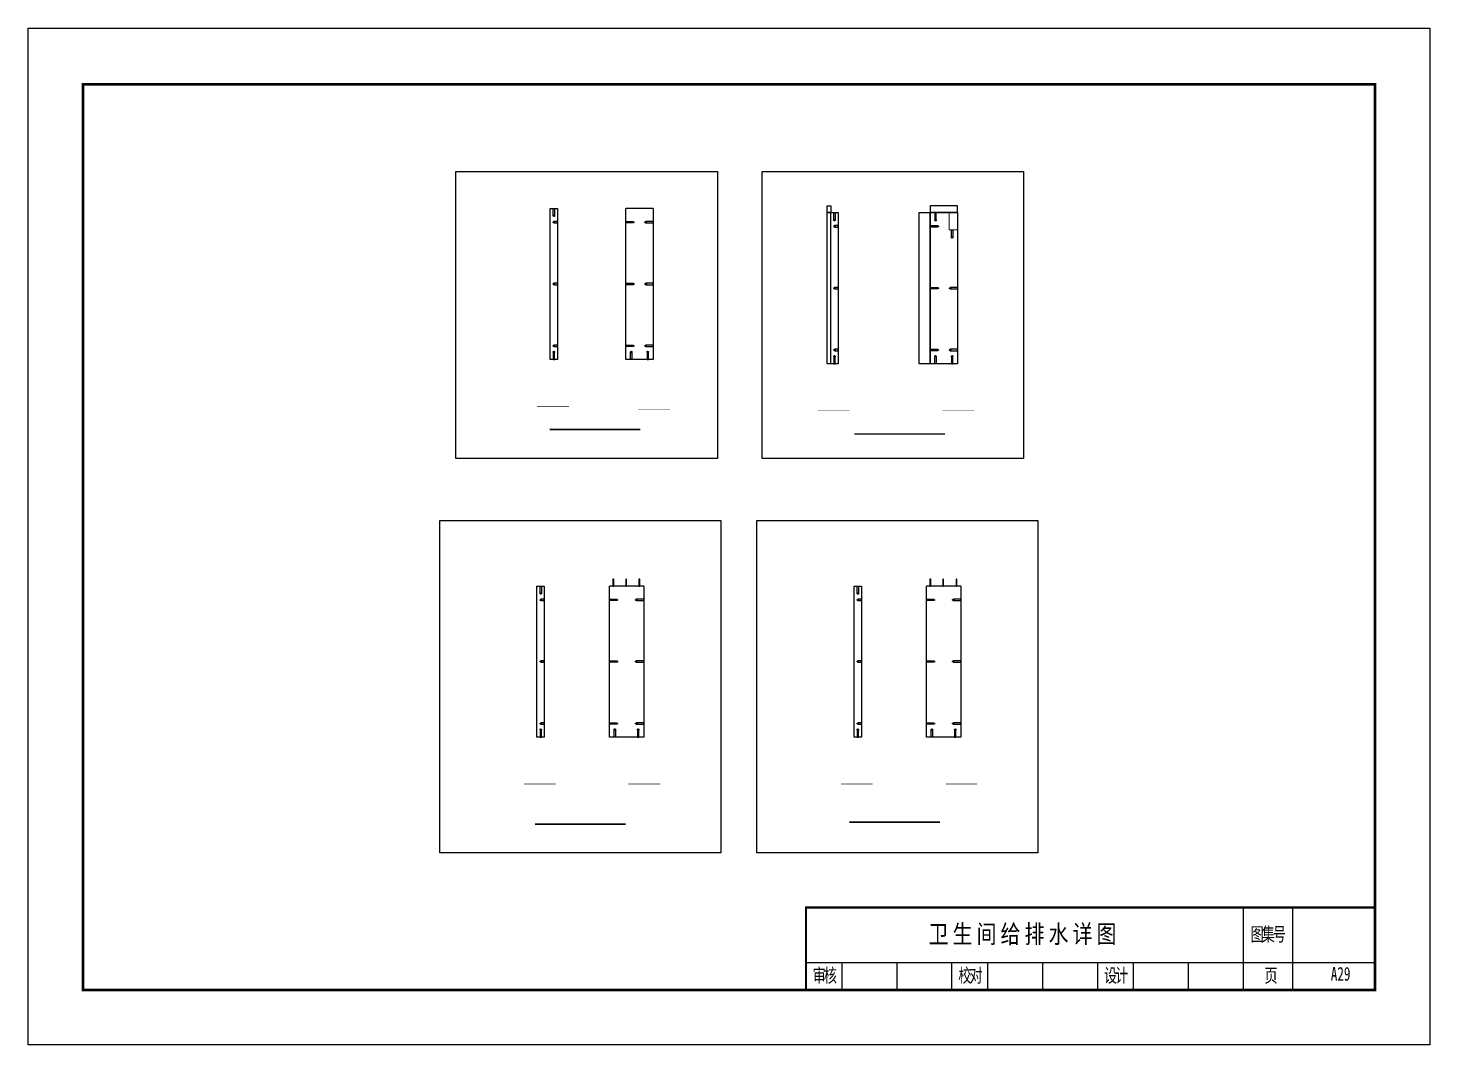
# Model space of a CAD drawing. Header units: millimetres. Extents: x 38494 to 103938, y -249777 to -227577.
# Drawn here: x 73338 to 103938, y -249777 to -227577 of the extents above; entities that cross this region are included whole.
import ezdxf

# ---------------------------------------------------------------- set-up
doc = ezdxf.new("R2010")
doc.units = ezdxf.units.MM
doc.header["$LTSCALE"] = 600
doc.linetypes.add('DASH', pattern=[0.35, 0.25, -0.1])
for name, color, linetype in [('DIM_SYMB', 3, 'Continuous'), ('GJ', 2, 'Continuous'), ('liang', 234, 'Continuous'), ('PUB_DIM', 3, 'Continuous'), ('SPACE_HOLE', 3, 'Continuous'), ('墙板顶视', 5, 'Continuous'), ('散水', 150, 'Continuous')]:
    doc.layers.add(name, color=color, linetype=linetype)
doc.layers.add('地形地貌', color=8, linetype='Continuous', lineweight=5)
doc.styles.add('仿宋GB2312', font='txt.shx', dxfattribs={"width": 0.7, "height": 300, "bigfont": 'hzfs.shx'})

# ---------------------------------------------------------------- blocks, each defined once
blk = doc.blocks.new('A$C76A75C23')
at = {"color": 7}
for p, q in [((8120, 1520), (8120, 20)), ((170, 520), (10520, 520)), ((820, 520), (820, 20)), ((1820, 520), (1820, 20)), ((2820, 520), (2820, 20)), ((3470, 520), (3470, 20)), ((4470, 520), (4470, 20)), ((5470, 520), (5470, 20)), ((6120, 520), (6120, 20)), ((7120, 520), (7120, 20)), ((8120, 620), (8120, 20)), ((8120, 520), (8120, 20))]:
    blk.add_line(p, q, dxfattribs=at)
blk.add_line((9020, 1520), (9020, 20))
at = {"layer": 'PUB_DIM', "color": 7, "const_width": 40}
blk.add_lwpolyline([(170, 1520), (10520, 1520), (10520, 20), (170, 20), (170, 1520)], dxfattribs=at)
at = {"char_height": 250, "attachment_point": 5, "style": '仿宋GB2312'}
for s, insert, width in [('{\\fSTFangsong|b0|i0|c134|p2;\\T0.75;图集号}', (8562, 1020), 1146.35), ('{\\fSTFangsong|b0|i0|c134|p2;\\T0.75;审核}', (495, 270), 1046.35), ('{\\fSTFangsong|b0|i0|c134|p2;\\T0.75;校对}', (3145, 270), 1046.35), ('{\\fSTFangsong|b0|i0|c134|p2;\\T0.75;设计}', (5795, 270), 1046.35), ('{\\fSTFangsong|b0|i0|c134|p2;\\T0.75;页}', (8612, 270), 1046.35)]:
    blk.add_mtext(s, dxfattribs=dict(at, insert=insert, width=width))

msp = doc.modelspace()

# ---------------------------------------------------------------- linework, layer by layer
at = {"const_width": 60}
msp.add_lwpolyline([(74538, -228804), (102738, -228804), (102738, -248577), (74538, -248577), (74538, -228804)], dxfattribs=at)
at = {"color": 1}
for points in [[(82679, -230710), (88388, -230710), (88388, -236975), (82679, -236975)], [(89359, -230710), (95068, -230710), (95068, -236975), (89359, -236975)], [(82324, -238326), (88457, -238326), (88457, -245582), (82324, -245582)], [(89245, -238326), (95378, -238326), (95378, -245582), (89245, -245582)]]:
    msp.add_lwpolyline(points, close=True, dxfattribs=at)
at = {"layer": 'DIM_SYMB'}
for points, const_width in [([(84449, -235836), (85145, -235836)], 14), ([(86651, -235905), (87347, -235905)], 14), ([(90574, -235927), (91270, -235927)], 14), ([(93295, -235927), (93991, -235927)], 14), ([(84722, -236339), (86702, -236339)], 35), ([(91373, -236440), (93353, -236440)], 35), ([(84160, -244080), (84856, -244080)], 14), ([(86443, -244080), (87139, -244080)], 14), ([(91081, -244080), (91777, -244080)], 14), ([(93364, -244080), (94060, -244080)], 14), ([(84402, -244956), (86382, -244956)], 35), ([(91265, -244916), (93245, -244916)], 35)]:
    msp.add_lwpolyline(points, dxfattribs=dict(at, const_width=const_width))
at = {"layer": 'GJ'}
for p, q in [((84736, -234815), (84736, -231515)), ((90861, -234906), (90861, -231606)), ((84447, -243059), (84447, -239759)), ((91368, -243059), (91368, -239759))]:
    msp.add_line(p, q, dxfattribs=at)
for points in [[(84896, -234815), (84736, -234815), (84736, -231515), (84896, -231515)], [(90861, -231606), (90780, -231606), (90780, -231456), (90861, -231456)], [(91021, -234906), (90780, -234906), (90780, -231606), (91021, -231606)], [(93028, -234906), (92786, -234906), (92786, -231606), (93028, -231606)], [(84607, -243059), (84447, -243059), (84447, -239759), (84607, -239759)], [(91528, -243059), (91368, -243059), (91368, -239759), (91528, -239759)]]:
    msp.add_lwpolyline(points, close=True, dxfattribs=at)
for points in [[(84816, -231830), (84896, -231830), (84896, -231800), (84816, -231800)], [(90942, -231921), (91021, -231921), (91021, -231891), (90942, -231891)], [(84816, -233180), (84896, -233180), (84896, -233150), (84816, -233150)], [(90942, -233271), (91021, -233271), (91021, -233241), (90942, -233241)], [(84816, -234530), (84896, -234530), (84896, -234500), (84816, -234500)], [(90942, -234621), (91021, -234621), (91021, -234591), (90942, -234591)], [(84528, -240074), (84607, -240074), (84607, -240044), (84528, -240044)], [(91449, -240074), (91528, -240074), (91528, -240044), (91449, -240044)], [(84528, -241424), (84607, -241424), (84607, -241394), (84528, -241394)], [(91449, -241424), (91528, -241424), (91528, -241394), (91449, -241394)], [(84528, -242774), (84607, -242774), (84607, -242744), (84528, -242744)], [(91449, -242774), (91528, -242774), (91528, -242744), (91449, -242744)]]:
    msp.add_lwpolyline(points, dxfattribs=at)
at = {"layer": 'liang'}
msp.add_lwpolyline([(93028, -231606), (93628, -231606), (93628, -231456), (93028, -231456)], close=True, dxfattribs=at)
at = {"layer": 'SPACE_HOLE', "linetype": 'DASH', "ltscale": 0.1}
for points in [[(84801, -231680), (84801, -231515), (84831, -231515), (84831, -231680)], [(90927, -231771), (90927, -231606), (90957, -231606), (90957, -231771)], [(93163, -231771), (93163, -231606), (93133, -231606), (93133, -231771)], [(86549, -231830), (86384, -231830), (86384, -231800), (86549, -231800)], [(86819, -231830), (86984, -231830), (86984, -231800), (86819, -231800)], [(93193, -231921), (93028, -231921), (93028, -231891), (93193, -231891)], [(93492, -232151), (93492, -231986), (93522, -231986), (93522, -232151)], [(86549, -233180), (86384, -233180), (86384, -233150), (86549, -233150)], [(86819, -233180), (86984, -233180), (86984, -233150), (86819, -233150)], [(93193, -233271), (93028, -233271), (93028, -233241), (93193, -233241)], [(93463, -233271), (93628, -233271), (93628, -233241), (93463, -233241)], [(84801, -234650), (84801, -234815), (84831, -234815), (84831, -234650)], [(86549, -234530), (86384, -234530), (86384, -234500), (86549, -234500)], [(86520, -234650), (86520, -234815), (86490, -234815), (86490, -234650)], [(86819, -234530), (86984, -234530), (86984, -234500), (86819, -234500)], [(86849, -234650), (86849, -234815), (86879, -234815), (86879, -234650)], [(93193, -234621), (93028, -234621), (93028, -234591), (93193, -234591)], [(93463, -234621), (93628, -234621), (93628, -234591), (93463, -234591)], [(90927, -234741), (90927, -234906), (90957, -234906), (90957, -234741)], [(93163, -234741), (93163, -234906), (93133, -234906), (93133, -234741)], [(93492, -234741), (93492, -234906), (93522, -234906), (93522, -234741)], [(84513, -239924), (84513, -239759), (84543, -239759), (84543, -239924)], [(91434, -239924), (91434, -239759), (91464, -239759), (91464, -239924)], [(86191, -240074), (86026, -240074), (86026, -240044), (86191, -240044)], [(86611, -240074), (86776, -240074), (86776, -240044), (86611, -240044)], [(93112, -240074), (92947, -240074), (92947, -240044), (93112, -240044)], [(93532, -240074), (93697, -240074), (93697, -240044), (93532, -240044)], [(86191, -241424), (86026, -241424), (86026, -241394), (86191, -241394)], [(86611, -241424), (86776, -241424), (86776, -241394), (86611, -241394)], [(93112, -241424), (92947, -241424), (92947, -241394), (93112, -241394)], [(93532, -241424), (93697, -241424), (93697, -241394), (93532, -241394)], [(84513, -242894), (84513, -243059), (84543, -243059), (84543, -242894)], [(86191, -242774), (86026, -242774), (86026, -242744), (86191, -242744)], [(86161, -242894), (86161, -243059), (86131, -243059), (86131, -242894)], [(86611, -242774), (86776, -242774), (86776, -242744), (86611, -242744)], [(86641, -242894), (86641, -243059), (86671, -243059), (86671, -242894)], [(91434, -242894), (91434, -243059), (91464, -243059), (91464, -242894)], [(93112, -242774), (92947, -242774), (92947, -242744), (93112, -242744)], [(93082, -242894), (93082, -243059), (93052, -243059), (93052, -242894)], [(93532, -242774), (93697, -242774), (93697, -242744), (93532, -242744)], [(93562, -242894), (93562, -243059), (93592, -243059), (93592, -242894)]]:
    msp.add_lwpolyline(points, dxfattribs=at)
at = {"layer": 'SPACE_HOLE'}
for points in [[(86121, -239609), (86103, -239609), (86103, -239759), (86121, -239759)], [(86401, -239609), (86383, -239609), (86383, -239759), (86401, -239759)], [(86690, -239609), (86672, -239609), (86672, -239759), (86690, -239759)], [(93042, -239609), (93024, -239609), (93024, -239759), (93042, -239759)], [(93322, -239609), (93304, -239609), (93304, -239759), (93322, -239759)], [(93611, -239609), (93593, -239609), (93593, -239759), (93611, -239759)]]:
    msp.add_lwpolyline(points, close=True, dxfattribs=at)
at = {"layer": 'SPACE_HOLE', "linetype": 'DASH', "ltscale": 0.1}
for centre in [(84816, -231680), (84816, -231815), (86549, -231815), (86819, -231815), (90942, -231771), (90942, -231906), (93148, -231771), (93193, -231906), (93507, -232151), (84816, -233165), (86549, -233165), (86819, -233165), (90942, -233256), (93193, -233256), (93463, -233256), (84816, -234515), (84816, -234650), (86505, -234650), (86549, -234515), (86819, -234515), (86864, -234650), (90942, -234606), (93193, -234606), (93463, -234606), (90942, -234741), (93148, -234741), (93507, -234741), (84528, -239924), (84528, -240059), (86191, -240059), (86611, -240059), (91449, -239924), (91449, -240059), (93112, -240059), (93532, -240059), (84528, -241409), (86191, -241409), (86611, -241409), (91449, -241409), (93112, -241409), (93532, -241409), (84528, -242759), (84528, -242894), (86146, -242894), (86191, -242759), (86611, -242759), (86656, -242894), (91449, -242759), (91449, -242894), (93067, -242894), (93112, -242759), (93532, -242759), (93577, -242894)]:
    msp.add_circle(centre, 15, dxfattribs=at)
at = {"layer": '地形地貌', "color": 2}
msp.add_lwpolyline([(93447, -231606), (93628, -231606), (93628, -231986), (93447, -231986)], close=True, dxfattribs=at)
at = {"layer": '墙板顶视'}
for p, q in [((86384, -234815), (86384, -231515)), ((86984, -231515), (86384, -231515)), ((86984, -231515), (86984, -234815)), ((93028, -234906), (93028, -231606)), ((93628, -231606), (93028, -231606)), ((93628, -231606), (93628, -234906)), ((86984, -234815), (86384, -234815)), ((93628, -234906), (93028, -234906)), ((86026, -243059), (86026, -239759)), ((86776, -239759), (86026, -239759)), ((86776, -239759), (86776, -243059)), ((92947, -243059), (92947, -239759)), ((93697, -239759), (92947, -239759)), ((93697, -239759), (93697, -243059)), ((86776, -243059), (86026, -243059)), ((93697, -243059), (92947, -243059))]:
    msp.add_line(p, q, dxfattribs=at)
at = {"layer": '散水'}
msp.add_lwpolyline([(73338, -227577), (103938, -227577), (103938, -249777), (73338, -249777)], close=True, dxfattribs=at)

# ---------------------------------------------------------------- block references
at = {"xscale": 1.2, "yscale": 1.2, "zscale": 1.2}
msp.add_blockref('A$C76A75C23', (90114, -248601), dxfattribs=at)

# ---------------------------------------------------------------- texts
at = {"attachment_point": 5, "style": '仿宋GB2312'}
for s, insert, char_height, width in [('{\\fSimHei|b0|i0|c134|p49;\\W0.8;\\T1.2;卫生间给排水详图}', (95088, -247377), 400, 9540), ('{\\fSTFangsong|b0|i0|c134|p2;A29}', (101988, -248227), 300, 2131.69)]:
    msp.add_mtext(s, dxfattribs=dict(at, insert=insert, char_height=char_height, width=width))

doc.saveas('drawing.dxf')
